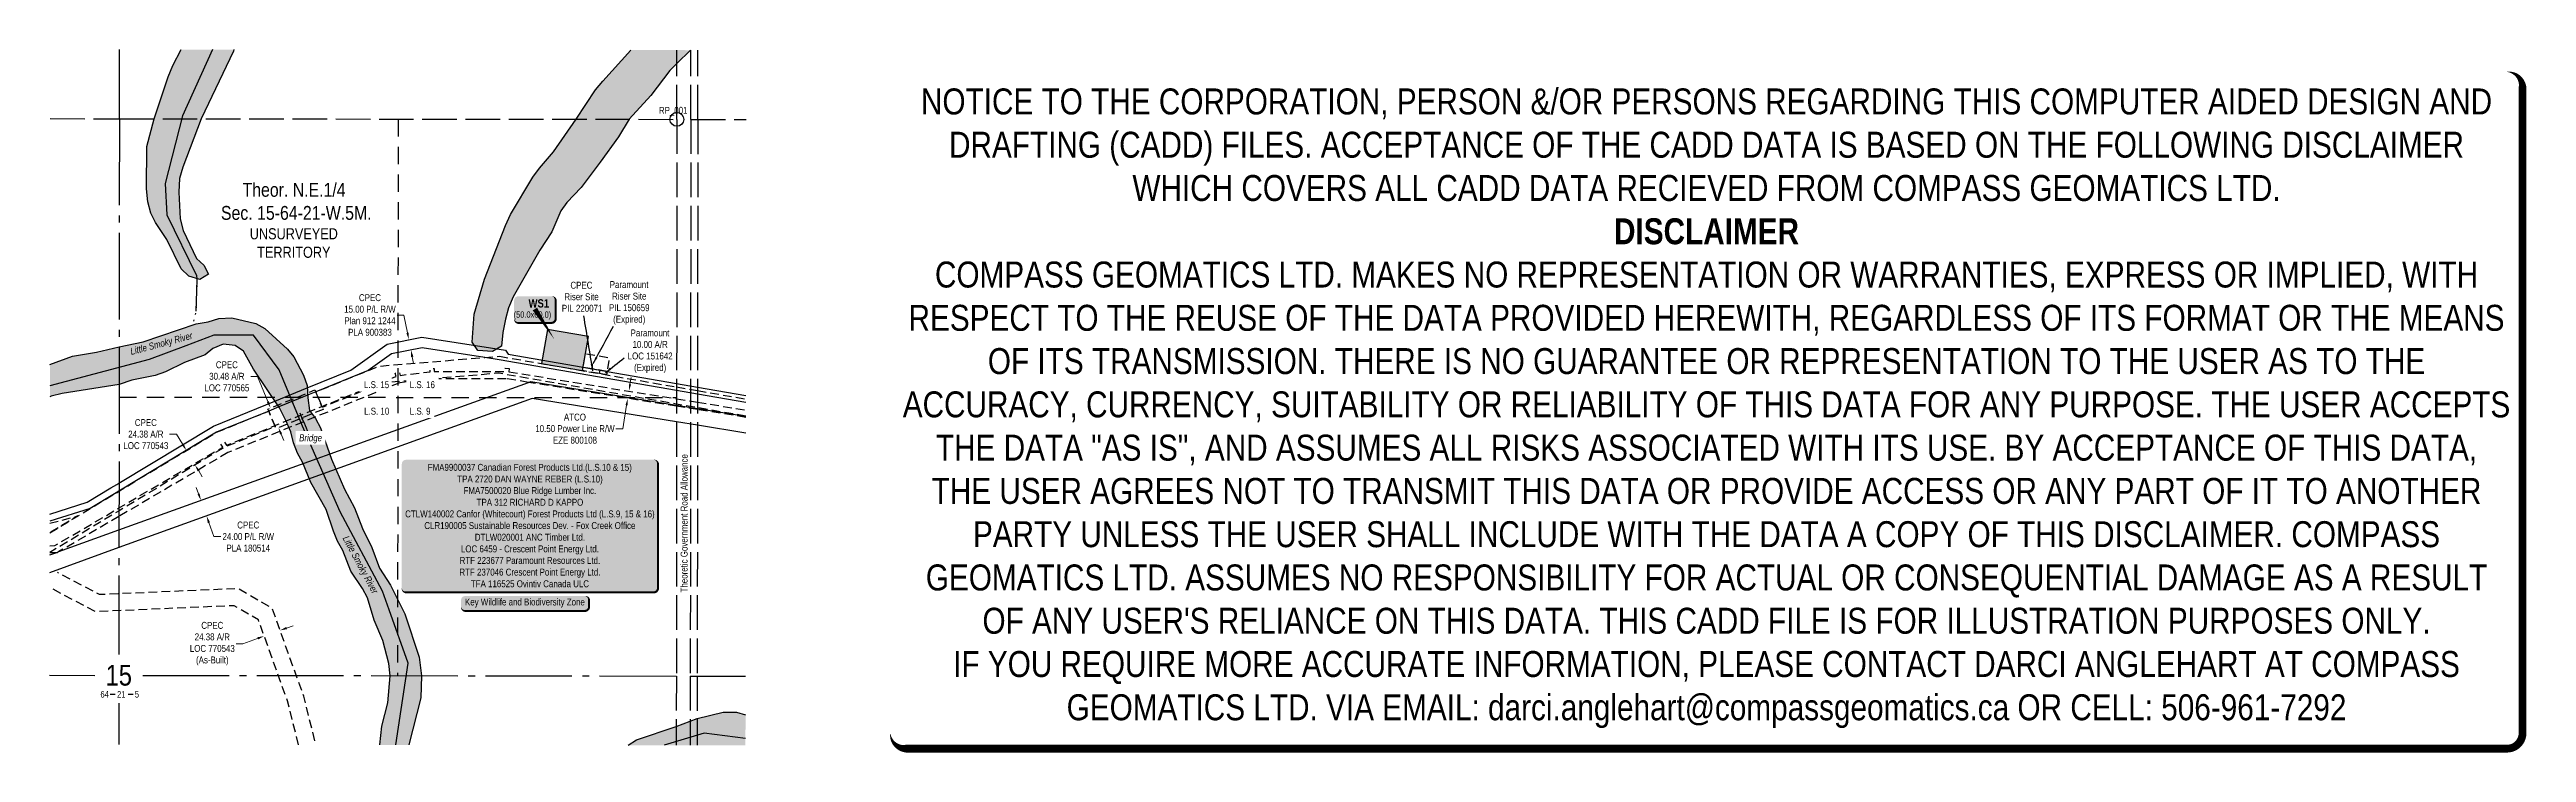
# Model space of a CAD drawing. Extents: x 494157 to 497735, y 6043279 to 6044295.
import ezdxf
from ezdxf.enums import TextEntityAlignment as Align

# ---------------------------------------------------------------- set-up
doc = ezdxf.new("R2010")
doc.units = 0
doc.header["$LTSCALE"] = 5
doc.header["$PDSIZE"] = 0.5
for name, pattern in [('foc-ACCESSROAD', [3.75, 2.5, -1.25]), ('foc-FLOWLINE', [3.75, 2.5, -1.25]), ('foc-LSD', [8, 5, -3]), ('foc-QUARTERLINE', [33, 25, -3, 2, -3]), ('foc-UNSURVEYED', [12.5, 10, -2.5]), ('foc-WHEELTRACKS', [2, 0.4, -1.6])]:
    doc.linetypes.add(name, pattern=pattern)
doc.layers.get('Defpoints').update_dxf_attribs({"color": 9})
for name, color, linetype in [('10', 1, 'Continuous'), ('35', 37, 'Continuous'), ('9', 3, 'Continuous'), ('AS-WILDLIFE-BLOCK', 131, 'Continuous'), ('C-AR', 13, 'foc-ACCESSROAD'), ('C-RW', 13, 'Continuous'), ('C-SYMBOL', 7, 'Continuous'), ('C-WS', 13, 'foc-ACCESSROAD'), ('F-AR', 190, 'foc-ACCESSROAD'), ('F-EZE', 190, 'foc-FLOWLINE'), ('F-WS', 190, 'foc-ACCESSROAD'), ('L-QSEC', 8, 'foc-QUARTERLINE'), ('L-ROAD-T', 7, 'Continuous'), ('L-SECLBL', 7, 'Continuous'), ('L-SECTION-LSD', 7, 'foc-LSD'), ('L-UNS-T', 3, 'Continuous'), ('L-USEC', 7, 'foc-UNSURVEYED'), ('P-TEMP-BLOCKS', 250, 'Continuous'), ('P-TEMP-H', 41, 'Continuous'), ('P-TEMP_WORKSPACE', 46, 'Continuous'), ('T-WATER', 160, 'Continuous'), ('T-WATER-H', 133, 'Continuous'), ('T-WATER-P3', 160, 'foc-WHEELTRACKS'), ('T-WATER-T', 170, 'Continuous')]:
    doc.layers.add(name, color=color, linetype=linetype)
for name, color, linetype, lineweight in [('C-AR-T', 13, 'Continuous', 9), ('C-RW-T', 13, 'Continuous', 9), ('C-WS-T', 13, 'Continuous', 9), ('F-AR-T', 190, 'Continuous', 9), ('F-EZE-T', 190, 'Continuous', 9), ('F-WS-T', 190, 'Continuous', 9), ('T-TEXT', 48, 'Continuous', 18)]:
    doc.layers.add(name, color=color, linetype=linetype, lineweight=lineweight)
doc.layers.add('DISCLAIMER', color=7, linetype='Continuous', plot=False)
doc.styles.add('100L', font='ARIALN.TTF', dxfattribs={"height": 11})
doc.styles.add('175L', font='ARIALN.TTF', dxfattribs={"height": 20})
doc.styles.add('80', font='ARIALN.TTF', dxfattribs={"height": 10})
doc.styles.add('80CG', font='ARIALN.TTF', dxfattribs={"height": 10})
doc.styles.add('80L', font='ARIALN.TTF', dxfattribs={"height": 10})
doc.styles.add('80LS', font='ARIALNI.TTF', dxfattribs={"height": 10})
doc.styles.add('BOLD', font='ARIALNB.TTF')
doc.styles.add('foc-LtypeFont', font='ARIALN.TTF', dxfattribs={"height": 7.35})
doc.styles.add('SIMPLEX', font='ARIALN.TTF')
doc.linetypes.add('foc-TOPO-flowdirection-NOLINE', pattern='A,0,[">",foc-LtypeFont,S=0.3,R=0,X=0,Y=-0.945],-20,[">",foc-LtypeFont,S=0.3,R=0,X=0,Y=-0.945],0', length=20)
doc.dimstyles.new('Compass 5 000', dxfattribs={"dimscale": 5, "dimtxt": 9, "dimasz": 2, "dimexe": 0.2, "dimexo": 0.0625, "dimgap": 0.5, "dimtad": 0, "dimtih": 1, "dimtoh": 1, "dimzin": 0, "dimdsep": 46, "dimtxsty": '80CG', "dimcen": 0.1, "dimse1": 1, "dimse2": 1, "dimclrd": 256, "dimclrt": 256, "dimaunit": 1, "dimadec": 4, "dimazin": 0, "dimtfac": 0.06, "dimtofl": 0, "dimtmove": 0, "dimatfit": 1, "dimfxl": 0.2, "dimtolj": 1, "dimtzin": 0, "dimlwd": -1, "dimarcsym": 0})

# ---------------------------------------------------------------- blocks, each defined once
blk = doc.blocks.new('L-SECLBL')
at = {"layer": '9', "color": 7}
for p, q in [((-5.1, -27.8), (-12.3, -27.8)), ((20.7, -27.8), (13.5, -27.8))]:
    blk.add_line(p, q, dxfattribs=at)
at = {"layer": '10', "color": 2, "style": 'SIMPLEX'}
blk.add_attdef('SEC', text='', height=30, dxfattribs=at).set_placement((0, 0), align=Align.MIDDLE)
at = {"layer": '10', "color": 5, "style": '80L'}
blk.add_attdef('TWP', text='', height=9.5, dxfattribs=at).set_placement((-14.4, -27.4), align=Align.MIDDLE_RIGHT)
blk.add_attdef('RGE', text='', height=9.5, dxfattribs=at).set_placement((3.6, -27.4), align=Align.MIDDLE_CENTER)
blk.add_attdef('MER', text='', height=9.5, dxfattribs=at).set_placement((23.2, -27.4), align=Align.MIDDLE_LEFT)
blk = doc.blocks.new('*U472')
h = blk.add_hatch(color=255)
edge = h.paths.add_edge_path()
edge.add_line((-179, -96.5), (179, -96.5))
edge.add_arc((179, -90.5), 6, 270, 360)
edge.add_line((185, -90.5), (185, 89))
edge.add_arc((179, 89), 6, 0, 90)
edge.add_line((179, 95), (-179, 95))
edge.add_arc((-179, 89), 6, 90, 180)
edge.add_line((-185, 89), (-185, -90.5))
edge.add_arc((-179, -90.5), 6, 180, 270)
at = {"color": 44, "flags": 128}
blk.add_lwpolyline([(-179, -96.5, 3, 3, 0), (179, -96.5, 3, 3, 0.414214), (185, -90.5, 3, 3, 0), (185, 89, 3, 0, 0.414214), (179, 95, 0, 0, 0), (-179, 95, 0, 0, 0.414214), (-185, 89, 0, 0, 0), (-185, -90.5, 0, 3, 0.414214)], format="xyseb", close=True, dxfattribs=at)
at = {"color": 44, "style": '80'}
blk.add_attdef('ENTER_TEXT_001', (-36, -5), '', height=10, dxfattribs=at)
blk = doc.blocks.new('*U474')
h = blk.add_hatch(color=255)
edge = h.paths.add_edge_path()
edge.add_line((-86.5, -11.5), (86.5, -11.5))
edge.add_arc((86.5, -5.5), 6, 270, 360)
edge.add_line((92.5, -5.5), (92.5, 4))
edge.add_arc((86.5, 4), 6, 0, 90)
edge.add_line((86.5, 10), (-86.5, 10))
edge.add_arc((-86.5, 4), 6, 90, 180)
edge.add_line((-92.5, 4), (-92.5, -5.5))
edge.add_arc((-86.5, -5.5), 6, 180, 270)
at = {"color": 131, "flags": 128}
blk.add_lwpolyline([(-86.5, -11.5, 3, 3, 0), (86.5, -11.5, 3, 3, 0.414214), (92.5, -5.5, 3, 3, 0), (92.5, 4, 3, 0, 0.414214), (86.5, 10, 0, 0, 0), (-86.5, 10, 0, 0, 0.414214), (-92.5, 4, 0, 0, 0), (-92.5, -5.5, 0, 3, 0.414214)], format="xyseb", close=True, dxfattribs=at)
at = {"color": 131, "style": '80'}
blk.add_attdef('ENTER_TEXT_001', (-36, -5), '', height=10, dxfattribs=at)
blk = doc.blocks.new('*D475')
at = {"layer": 'C-AR-T', "transparency": 16777216}
for p, q in [((494668.8, 6043911.3), (494658.8, 6043911.3)), ((494674, 6043885.4), (494668.8, 6043911.3)), ((494680.8, 6043851.1), (494682.8, 6043841.3))]:
    blk.add_line(p, q, dxfattribs=at)
for points in [[(494675.6, 6043885.7), (494672.3, 6043885.1), (494675.9, 6043875.6)], [(494682.4, 6043851.4), (494679.2, 6043850.7), (494678.9, 6043860.9)]]:
    blk.add_solid(points, dxfattribs=at)
at = {"layer": 'Defpoints', "color": 0, "transparency": 16777216}
for p in [(494672.1, 6043874.8), (494675.9, 6043875.6), (494675, 6043860.1)]:
    blk.add_point(p, dxfattribs=at)
at = {"layer": 'C-AR-T', "transparency": 16777216, "insert": (494619.7, 6043911.3), "char_height": 10, "attachment_point": 5, "style": '80CG'}
blk.add_mtext('\\A1;CPEC\\P15.00 P/L R/W\\PPlan 912 1244\\PPLA 900383', dxfattribs=at)
blk = doc.blocks.new('*D476')
at = {"layer": 'C-AR-T', "transparency": 16777216}
for p, q in [((494340.3, 6043739.2), (494330.3, 6043739.2)), ((494349.4, 6043724.1), (494340.3, 6043739.2)), ((494372.3, 6043686.1), (494377.4, 6043677.5))]:
    blk.add_line(p, q, dxfattribs=at)
for points in [[(494350.8, 6043725), (494347.9, 6043723.3), (494354.5, 6043715.6)], [(494373.7, 6043687), (494370.9, 6043685.2), (494367.1, 6043694.7)]]:
    blk.add_solid(points, dxfattribs=at)
at = {"layer": 'Defpoints', "color": 0, "transparency": 16777216}
for p in [(494354.5, 6043715.6), (494357.2, 6043717.2), (494369.8, 6043696.3)]:
    blk.add_point(p, dxfattribs=at)
at = {"layer": 'C-AR-T', "transparency": 16777216, "insert": (494296, 6043739.2), "char_height": 10, "attachment_point": 5, "style": '80CG'}
blk.add_mtext('\\A1;CPEC\\P24.38 A/R\\PLOC 770543', dxfattribs=at)
blk = doc.blocks.new('*D477')
at = {"layer": 'C-AR-T', "transparency": 16777216}
for p, q in [((494457.5, 6043444.1), (494436.3, 6043436.5)), ((494499.3, 6043459.1), (494508.7, 6043462.5)), ((494436.3, 6043436.5), (494426.3, 6043436.5))]:
    blk.add_line(p, q, dxfattribs=at)
for points in [[(494457, 6043445.7), (494458.1, 6043442.5), (494466.9, 6043447.5)], [(494498.7, 6043460.7), (494499.8, 6043457.5), (494489.9, 6043455.7)]]:
    blk.add_solid(points, dxfattribs=at)
at = {"layer": 'Defpoints', "color": 0, "transparency": 16777216}
for p in [(494466.9, 6043447.5), (494477.5, 6043418.2), (494500.4, 6043426.4)]:
    blk.add_point(p, dxfattribs=at)
at = {"layer": 'C-AR-T', "transparency": 16777216, "insert": (494392, 6043436.5), "char_height": 10, "attachment_point": 5, "style": '80CG'}
blk.add_mtext('\\A1;CPEC\\P24.38 A/R\\PLOC 770543\\P(As-Built)', dxfattribs=at)
blk = doc.blocks.new('*D478')
at = {"layer": 'C-RW-T', "transparency": 16777216}
for p, q in [((494372.2, 6043652.8), (494368.8, 6043662.2)), ((494387.1, 6043611.4), (494394.4, 6043591.2)), ((494394.4, 6043591.2), (494404.4, 6043591.2))]:
    blk.add_line(p, q, dxfattribs=at)
for points in [[(494373.7, 6043653.4), (494370.6, 6043652.3), (494375.6, 6043643.4)], [(494388.7, 6043612), (494385.5, 6043610.9), (494383.7, 6043620.9)]]:
    blk.add_solid(points, dxfattribs=at)
at = {"layer": 'Defpoints', "color": 0, "transparency": 16777216}
for p in [(494475.3, 6043679.4), (494483.5, 6043656.8), (494383.7, 6043620.9)]:
    blk.add_point(p, dxfattribs=at)
at = {"layer": 'C-RW-T', "transparency": 16777216, "insert": (494443.9, 6043591.2), "char_height": 10, "attachment_point": 5, "style": '80CG'}
blk.add_mtext('\\A1;CPEC\\P24.00 P/L R/W\\PPLA 180514', dxfattribs=at)
blk = doc.blocks.new('*D479')
at = {"layer": 'Defpoints', "color": 0, "transparency": 16777216}
for p in [(494882.7, 6043808.5), (494884.4, 6043818.9), (494992, 6043790.9)]:
    blk.add_point(p, dxfattribs=at)
at = {"layer": 'F-EZE-T', "transparency": 16777216}
for p, q in [((494995.3, 6043811.2), (494996.9, 6043821)), ((494990.4, 6043781.1), (494985, 6043747.1)), ((494985, 6043747.1), (494975, 6043747.1))]:
    blk.add_line(p, q, dxfattribs=at)
for points in [[(494993.7, 6043811.4), (494996.9, 6043810.9), (494993.7, 6043801.3)], [(494988.8, 6043781.3), (494992.1, 6043780.8), (494992, 6043790.9)]]:
    blk.add_solid(points, dxfattribs=at)
at = {"layer": 'F-EZE-T', "transparency": 16777216, "insert": (494915.8, 6043747.1), "char_height": 10, "attachment_point": 5, "style": '80CG'}
blk.add_mtext('\\A1;ATCO\\P10.50 Power Line R/W\\PEZE 800108', dxfattribs=at)
blk = doc.blocks.new('*U484')
h = blk.add_hatch(color=191)
edge = h.paths.add_edge_path()
edge.add_line((-24, -20), (24, -20))
edge.add_arc((24, -14), 6, 270, 360)
edge.add_line((30, -14), (30, 12.5))
edge.add_arc((24, 12.5), 6, 0, 90)
edge.add_line((24, 18.5), (-24, 18.5))
edge.add_arc((-24, 12.5), 6, 90, 180)
edge.add_line((-30, 12.5), (-30, -14))
edge.add_arc((-24, -14), 6, 180, 270)
at = {"color": 250, "flags": 128}
blk.add_lwpolyline([(-24, -20, 3, 3, 0), (24, -20, 3, 3, 0.414214), (30, -14, 3, 3, 0), (30, 12.5, 3, 0, 0.414214), (24, 18.5, 0, 0, 0), (-24, 18.5, 0, 0, 0.414214), (-30, 12.5, 0, 0, 0), (-30, -14, 0, 3, 0.414214)], format="xyseb", close=True, dxfattribs=at)
at = {"flags": 128}
blk.add_lwpolyline([(28.2, -43.9, 0, 7.5, 0), (0, 0, 0, 0, 0)], format="xyseb", dxfattribs=at)
at = {"color": 250}
for tag, p, height, style in [('TEMP_AREA_W1_001', (-9.2, 2.2), 12, 'BOLD'), ('ENTER_TEXT_001', (-30.7, -12.5), 9, '80')]:
    blk.add_attdef(tag, p, '', height=height, dxfattribs=dict(at, style=style))
blk = doc.blocks.new('*D485')
at = {"layer": 'C-AR-T', "transparency": 16777216}
for p, q in [((494457.4, 6043822.7), (494447.4, 6043822.7)), ((494472.3, 6043786.2), (494457.4, 6043822.7)), ((494491.3, 6043739.4), (494495.1, 6043730.2))]:
    blk.add_line(p, q, dxfattribs=at)
for points in [[(494473.8, 6043786.8), (494470.7, 6043785.5), (494476, 6043776.9)], [(494492.9, 6043740.1), (494489.8, 6043738.8), (494487.5, 6043748.7)]]:
    blk.add_solid(points, dxfattribs=at)
at = {"layer": 'Defpoints', "color": 0, "transparency": 16777216}
for p in [(494476, 6043776.9), (494482, 6043779.4), (494493.6, 6043751.1)]:
    blk.add_point(p, dxfattribs=at)
at = {"layer": 'C-AR-T', "transparency": 16777216, "insert": (494413, 6043822.7), "char_height": 10, "attachment_point": 5, "style": '80CG'}
blk.add_mtext('\\A1;CPEC\\P30.48 A/R\\PLOC 770565', dxfattribs=at)
blk = doc.blocks.new('Disclaimer_Legal')
at = {"layer": 'DISCLAIMER', "color": 254, "flags": 128}
blk.add_lwpolyline([(-3613, -1105, 37.5, 37.5, 0), (4096, -1105, 37.5, 37.5, 0.414214), (4171, -1030, 37.5, 37.5, 0), (4171, 2079, 37.5, 0, 0.414214), (4096, 2154, 0, 0, 0), (-3613, 2154, 0, 0, 0.414214), (-3688, 2079, 0, 0, 0), (-3688, -1030, 0, 37.5, 0.414214)], format="xyseb", close=True, dxfattribs=at)
at = {"layer": 'DISCLAIMER', "color": 254, "insert": (242, 534), "char_height": 125, "width": 7717.57, "attachment_point": 5, "style": '80'}
blk.add_mtext('NOTICE TO THE CORPORATION, PERSON &/OR PERSONS REGARDING THIS COMPUTER AIDED DESIGN AND DRAFTING (CADD) FILES. ACCEPTANCE OF THE CADD DATA IS BASED ON THE FOLLOWING DISCLAIMER WHICH COVERS ALL CADD DATA RECIEVED FROM COMPASS GEOMATICS LTD.\\P{\\fArial Narrow|b1|i0|c0|p34;DISCLAIMER}\\PCOMPASS GEOMATICS LTD. MAKES NO REPRESENTATION OR WARRANTIES, EXPRESS OR IMPLIED, WITH RESPECT TO THE REUSE OF THE DATA PROVIDED HEREWITH, REGARDLESS OF ITS FORMAT OR THE MEANS OF ITS TRANSMISSION. THERE IS NO GUARANTEE OR REPRESENTATION TO THE USER AS TO THE ACCURACY, CURRENCY, SUITABILITY OR RELIABILITY OF THIS DATA FOR ANY PURPOSE. THE USER ACCEPTS THE DATA "AS IS", AND ASSUMES ALL RISKS ASSOCIATED WITH ITS USE. BY ACCEPTANCE OF THIS DATA, THE USER AGREES NOT TO TRANSMIT THIS DATA OR PROVIDE ACCESS OR ANY PART OF IT TO ANOTHER PARTY UNLESS THE USER SHALL INCLUDE WITH THE DATA A COPY OF THIS DISCLAIMER. COMPASS GEOMATICS LTD. ASSUMES NO RESPONSIBILITY FOR ACTUAL OR CONSEQUENTIAL DAMAGE AS A RESULT OF ANY USER\'S RELIANCE ON THIS DATA. THIS CADD FILE IS FOR ILLUSTRATION PURPOSES ONLY.\\PIF YOU REQUIRE MORE ACCURATE INFORMATION, PLEASE CONTACT DARCI ANGLEHART AT COMPASS GEOMATICS LTD. VIA EMAIL: darci.anglehart@compassgeomatics.ca OR CELL: 506-961-7292', dxfattribs=at)

msp = doc.modelspace()

# ---------------------------------------------------------------- hatches: boundary and pattern name
at = {"layer": 'P-TEMP-H'}
h = msp.add_hatch(color=256, dxfattribs=at)
h.dxf.hatch_style = 1
h.paths.add_polyline_path([(494935.364, 6043880.171), (494876.248, 6043890.432), (494867.698, 6043841.168), (494926.814, 6043830.908)])
at = {"layer": 'T-WATER-H'}
h = msp.add_hatch(color=256, dxfattribs=at)
h.dxf.hatch_style = 1
h.paths.add_polyline_path([(494347.24, 6044294.691), (494423.289, 6044294.605), (494422.457, 6044292.351), (494376.104, 6044194.698), (494349.543, 6044124.951), (494344.733, 6044108.717), (494343.587, 6044088.875), (494345.646, 6044050.124), (494349.831, 6044033.527), (494369.074, 6043992.937), (494379.683, 6043983.269), (494386.45, 6043970.068), (494373.82, 6043962.566), (494358.126, 6043967.479), (494347.128, 6043978.06), (494326.446, 6044020.44), (494309.963, 6044044.901), (494303.099, 6044058.584), (494299.011, 6044074.699), (494296.943, 6044093.509), (494297.433, 6044154.576), (494308.218, 6044194.778), (494328.451, 6044255.157), (494334.833, 6044271.699)], flags=17)
h = msp.add_hatch(color=256, dxfattribs=at)
h.dxf.hatch_style = 1
h.paths.add_polyline_path([(495082.545, 6044293.851), (495063.167, 6044274.805), (495053.093, 6044264.353), (495025.629, 6044228.398), (494994.326, 6044193.994), (494978.511, 6044168.84), (494952.404, 6044132.058), (494924.988, 6044095.621), (494904.06, 6044073.621), (494895.369, 6044061.781), (494882.215, 6044031.472), (494865.102, 6044004.958), (494826.376, 6043937.609), (494819.596, 6043921.861), (494815.496, 6043905.301), (494811.489, 6043886.217), (494809.55, 6043866.101), (494796.558, 6043858.489), (494775.339, 6043859.923), (494767.278, 6043872.145), (494770.38, 6043912.524), (494785.353, 6043963.013), (494815.349, 6044040.386), (494822.687, 6044056.717), (494855.184, 6044110.22), (494864.464, 6044123.543), (494884.835, 6044146.882), (494917.618, 6044194.08), (494945.516, 6044236.437), (494955.974, 6044248.999), (494996.541, 6044294.183)], flags=17)
h = msp.add_hatch(color=256, dxfattribs=at)
h.dxf.hatch_style = 1
h.paths.add_polyline_path([(494992.608, 6043289.855), (495162.131, 6043289.651), (495162.175, 6043333.741), (495148.957, 6043337.806), (495129.727, 6043337.67), (495092.402, 6043328.321), (495062.213, 6043317.009), (495004.506, 6043297.735)])
h.paths.add_polyline_path([(494633.943, 6043290.287), (494676.06, 6043290.236), (494693.172, 6043358.049), (494694.211, 6043390.188), (494690.948, 6043416.985), (494669.926, 6043479.677), (494649.447, 6043521.086), (494633.639, 6043545.765), (494622.449, 6043575.572), (494609, 6043602.693), (494597.446, 6043632.568), (494582.733, 6043659.553), (494564.19, 6043703.062), (494548.232, 6043748.404), (494541.056, 6043761.857), (494533.799, 6043771.473), (494532.311, 6043773.442), (494529.838, 6043791.725), (494528.957, 6043809.474), (494523.686, 6043824.189), (494509.559, 6043850.729), (494500.629, 6043862.022), (494467.873, 6043892.018), (494454.778, 6043899.123), (494420.025, 6043907.141), (494401.252, 6043906.272), (494385.889, 6043901.447), (494368.74, 6043898.719), (494292.108, 6043872.709), (494257.435, 6043865.324), (494224.623, 6043857.688), (494190.009, 6043852.067), (494157.403, 6043840.025), (494157.348, 6043793.274), (494159.22, 6043793.892), (494175.268, 6043797.734), (494257.371, 6043810.94), (494275.591, 6043817.359), (494309.392, 6043823.909), (494324.165, 6043829.177), (494351.719, 6043842.781), (494381.882, 6043853.6), (494392.828, 6043862.901), (494407.446, 6043868.952), (494425.226, 6043867.151), (494437.153, 6043859.066), (494451.662, 6043833.288), (494488.813, 6043777.094), (494498.157, 6043758.752), (494505.205, 6043742.715), (494509.233, 6043726.542), (494515.094, 6043711.569), (494522.346, 6043698.53), (494534.402, 6043669.357), (494556.271, 6043630.123), (494566.886, 6043599.25), (494572.943, 6043584.509), (494580.544, 6043571.221), (494592.215, 6043541.343), (494608.743, 6043516.398), (494616.024, 6043502.641), (494625.828, 6043470.658), (494638.171, 6043441.113), (494647.029, 6043407.964), (494648.894, 6043390.241), (494645.301, 6043351.259), (494637.016, 6043317.481)])

# ---------------------------------------------------------------- linework, layer by layer
at = {"layer": '35', "color": 3}
msp.add_circle((495063.083, 6044193.923), 9.995, dxfattribs=at)
at = {"layer": 'C-AR', "flags": 128}
for points in [[(495162.656, 6043765.256), (495092.827, 6043777.346), (495062.673, 6043782.58), (494805.609, 6043827.195), (494710.301, 6043819.177), (494638.079, 6043813.371), (494550.827, 6043777.786), (494550.276, 6043779.111), (494541.469, 6043800.304), (494616.915, 6043831.073), (494632.34, 6043837.365), (494785.451, 6043849.998), (494806.71, 6043851.753)], [(494157.117, 6043596.492), (494215.63, 6043631.778), (494250.86, 6043653.025), (494257.299, 6043656.908), (494259.413, 6043658.182), (494398.204, 6043741.879), (494473.489, 6043772.581), (494482.255, 6043751.488), (494482.842, 6043750.075), (494409.164, 6043720.029), (494257.266, 6043628.427), (494157.083, 6043568.012)], [(494157.133, 6043610.478), (494197.699, 6043620.965), (494157.117, 6043596.492)], [(494516.6, 6043290.428), (494500.61, 6043353.707), (494458.542, 6043470.876), (494423.373, 6043491.413), (494223.522, 6043482.723), (494157.024, 6043517.634)], [(494540.237, 6043296.401), (494523.956, 6043360.83), (494478.492, 6043487.458), (494429.477, 6043516.082), (494229.033, 6043507.365), (494168.357, 6043539.22)]]:
    msp.add_lwpolyline(points, dxfattribs=at)
at = {"layer": 'C-AR'}
msp.add_lwpolyline([(494806.71, 6043851.753), (495062.698, 6043807.324), (495092.852, 6043802.09), (495162.681, 6043789.971)], dxfattribs=at)
at = {"layer": 'C-AR', "flags": 128}
msp.add_lwpolyline([(494551.997, 6043774.968), (494484.018, 6043747.247), (494482.847, 6043750.063), (494482.26, 6043751.477), (494473.489, 6043772.581), (494472.319, 6043775.398), (494540.297, 6043803.12), (494541.469, 6043800.304), (494550.276, 6043779.111), (494550.827, 6043777.786), (494551.997, 6043774.968)], close=True, dxfattribs=at)
at = {"layer": 'C-RW'}
for points in [[(494157.149, 6043623.782), (494211.351, 6043640.876), (494245.579, 6043661.521), (494254.136, 6043666.683), (494257.202, 6043668.527), (494393.666, 6043750.822), (494482.291, 6043786.963), (494529.128, 6043806.064), (494591.956, 6043831.686), (494644.781, 6043869.355), (494694.699, 6043879.329)], [(494694.699, 6043879.329), (494815.295, 6043860.512), (494819.234, 6043854.647), (494927.652, 6043835.826), (494952.279, 6043831.55), (494962.132, 6043829.846), (495062.703, 6043812.39), (495092.857, 6043807.156), (495162.686, 6043795.037)], [(495162.676, 6043784.897), (495092.847, 6043797.016), (495062.693, 6043802.249), (494806.484, 6043846.717), (494785.451, 6043849.998), (494695.023, 6043864.11), (494650.871, 6043855.287), (494616.915, 6043831.073), (494541.469, 6043800.304), (494529.653, 6043795.485), (494487.911, 6043778.463), (494473.489, 6043772.581), (494398.165, 6043741.864), (494259.303, 6043658.125), (494257.188, 6043656.848), (494250.745, 6043652.964), (494215.497, 6043631.706), (494157.137, 6043613.381)], [(494157.079, 6043564.659), (494165.978, 6043567.88), (494170.307, 6043569.439), (494257.122, 6043600.731), (494848.853, 6043814.004), (494851.947, 6043815.119), (495062.671, 6043781.161), (495092.827, 6043776.301), (495162.656, 6043765.034)], [(495162.632, 6043740.755), (495092.802, 6043752.008), (495062.648, 6043756.868), (494854.243, 6043790.452), (494257.092, 6043575.224), (494157.049, 6043539.07)]]:
    msp.add_lwpolyline(points, dxfattribs=at)
at = {"layer": 'C-WS'}
msp.add_lwpolyline([(494962.131, 6043829.846), (494961.281, 6043824.925), (494951.433, 6043826.635), (494926.814, 6043830.908), (494927.654, 6043835.828), (494952.281, 6043831.553), (494962.131, 6043829.846)], close=True, dxfattribs=at)
at = {"layer": 'F-AR'}
msp.add_lwpolyline([(494962.131, 6043829.846), (494961.281, 6043824.925), (494951.433, 6043826.635), (494952.281, 6043831.553), (494962.131, 6043829.846)], close=True, dxfattribs=at)
at = {"layer": 'F-EZE'}
for points in [[(495162.654, 6043763.454), (495092.825, 6043774.703), (495062.67, 6043779.561), (494848.853, 6043814.004), (494816.561, 6043819.206), (494710.303, 6043819.127), (494662.843, 6043813.518), (494414.625, 6043712.672), (494257.145, 6043620.35), (494170.306, 6043569.44), (494167.761, 6043567.949), (494165.978, 6043567.881), (494157.083, 6043567.54)], [(494820.76, 6043834.187), (494820.365, 6043829.22), (495062.68, 6043790.186), (495092.835, 6043785.328), (495162.665, 6043774.079)]]:
    msp.add_lwpolyline(points, dxfattribs=at)
at = {"layer": 'F-EZE', "flags": 128}
msp.add_lwpolyline([(494157.095, 6043578.041), (494164.726, 6043578.333), (494257.16, 6043632.522), (494407.082, 6043720.415), (494404.334, 6043724.674), (494409.374, 6043727.927), (494412.474, 6043723.124), (494482.26, 6043751.477), (494550.276, 6043779.11), (494657.404, 6043822.634), (494656.263, 6043827.079), (494662.075, 6043828.571), (494663.216, 6043824.126), (494706.7, 6043829.219), (494706.437, 6043833.66), (494712.427, 6043834.015), (494712.689, 6043829.573), (494814.384, 6043829.695), (494814.779, 6043834.663), (494820.76, 6043834.187)], dxfattribs=at)
at = {"layer": 'F-WS', "flags": 128}
msp.add_lwpolyline([(494962.131, 6043829.846), (494952.281, 6043831.553), (494927.654, 6043835.828), (494931.064, 6043855.522), (494965.531, 6043849.544), (494962.131, 6043829.846)], close=True, dxfattribs=at)
at = {"layer": 'L-QSEC'}
for p, q in [((494257.82, 6044194.844), (494257.937, 6044294.793)), ((494257.82, 6044194.844), (494256.91, 6043420.725)), ((494156.875, 6043390.861), (494222.258, 6043390.782)), ((494291.504, 6043390.699), (495062.282, 6043389.771)), ((495082.389, 6043389.745), (495162.23, 6043389.638)), ((494256.828, 6043350.761), (494256.758, 6043290.741))]:
    msp.add_line(p, q, dxfattribs=at)
at = {"layer": 'L-SECTION-LSD', "flags": 128}
for points in [[(494660.451, 6044194.384), (494659.484, 6043390.256)], [(494257.347, 6043792.793), (495062.683, 6043791.919)]]:
    msp.add_lwpolyline(points, dxfattribs=at)
at = {"layer": 'L-USEC'}
for p, q in [((495063.083, 6044193.923), (495063.182, 6044293.869)), ((495083.189, 6044193.903), (495083.289, 6044293.845)), ((495093.243, 6044193.883), (495093.342, 6044293.833)), ((494157.82, 6044194.963), (494257.82, 6044194.844)), ((494257.82, 6044194.844), (495063.083, 6044193.923)), ((495063.083, 6044193.923), (495062.282, 6043389.771)), ((495083.189, 6044193.903), (495082.389, 6043389.751)), ((495083.189, 6044193.897), (495163.031, 6044193.79)), ((495093.243, 6044193.883), (495092.442, 6043389.731)), ((495062.282, 6043389.771), (495062.183, 6043289.772)), ((495082.389, 6043389.751), (495082.289, 6043289.747)), ((495092.442, 6043389.731), (495092.342, 6043289.735))]:
    msp.add_line(p, q, dxfattribs=at)
at = {"layer": 'P-TEMP_WORKSPACE', "flags": 128}
msp.add_lwpolyline([(494935.364, 6043880.171), (494876.248, 6043890.432), (494867.698, 6043841.168), (494926.814, 6043830.908)], close=True, dxfattribs=at)
at = {"layer": 'T-WATER', "flags": 128}
msp.add_lwpolyline([(494423.289, 6044294.605), (494422.457, 6044292.351), (494376.104, 6044194.698), (494349.543, 6044124.951), (494344.733, 6044108.717), (494343.587, 6044088.875), (494345.646, 6044050.124), (494349.831, 6044033.527), (494369.074, 6043992.937), (494379.683, 6043983.269), (494386.45, 6043970.068), (494373.82, 6043962.566), (494358.126, 6043967.479), (494347.128, 6043978.06), (494326.446, 6044020.44), (494309.963, 6044044.901), (494303.099, 6044058.584), (494299.011, 6044074.699), (494296.943, 6044093.509), (494297.433, 6044154.576), (494308.218, 6044194.778), (494328.451, 6044255.157), (494334.833, 6044271.699), (494347.24, 6044294.691)], dxfattribs=at)
at = {"layer": 'T-WATER'}
for points in [[(495082.539, 6044293.846), (495063.167, 6044274.805), (495053.093, 6044264.353), (495025.629, 6044228.398), (494994.326, 6044193.994), (494978.511, 6044168.84), (494952.404, 6044132.058), (494924.988, 6044095.621), (494904.06, 6044073.621), (494895.369, 6044061.781), (494882.215, 6044031.472), (494865.102, 6044004.958), (494826.376, 6043937.609), (494819.596, 6043921.861), (494815.496, 6043905.301), (494811.489, 6043886.217), (494809.55, 6043866.101), (494796.558, 6043858.489), (494775.339, 6043859.923), (494767.278, 6043872.145), (494770.38, 6043912.524), (494785.353, 6043963.013), (494815.349, 6044040.386), (494822.687, 6044056.717), (494855.184, 6044110.22), (494864.464, 6044123.543), (494884.835, 6044146.882), (494917.618, 6044194.08), (494945.516, 6044236.437), (494955.974, 6044248.999), (494996.33, 6044293.947)], [(494157.403, 6043840.025), (494190.009, 6043852.067), (494224.623, 6043857.688), (494257.435, 6043865.324), (494292.108, 6043872.709), (494368.74, 6043898.719), (494385.889, 6043901.447), (494401.252, 6043906.272), (494420.025, 6043907.141), (494454.778, 6043899.123), (494467.873, 6043892.018), (494500.629, 6043862.022), (494509.559, 6043850.729), (494523.686, 6043824.189), (494528.957, 6043809.474), (494529.838, 6043791.725), (494532.311, 6043773.442), (494533.799, 6043771.473), (494541.056, 6043761.857), (494548.232, 6043748.404), (494564.19, 6043703.062), (494582.733, 6043659.553), (494597.446, 6043632.568), (494609, 6043602.693), (494622.449, 6043575.572), (494633.639, 6043545.765), (494649.447, 6043521.086), (494669.926, 6043479.677), (494690.948, 6043416.985), (494694.211, 6043390.188), (494693.172, 6043358.049), (494676.06, 6043290.236)], [(494633.943, 6043290.287), (494637.016, 6043317.481), (494645.301, 6043351.259), (494648.894, 6043390.241), (494647.029, 6043407.964), (494638.171, 6043441.113), (494625.828, 6043470.658), (494616.024, 6043502.641), (494608.743, 6043516.398), (494592.215, 6043541.343), (494580.544, 6043571.221), (494572.943, 6043584.509), (494566.886, 6043599.25), (494556.271, 6043630.123), (494534.402, 6043669.357), (494522.346, 6043698.53), (494515.094, 6043711.569), (494509.233, 6043726.542), (494505.205, 6043742.715), (494498.157, 6043758.752), (494488.813, 6043777.094), (494451.662, 6043833.288), (494437.153, 6043859.066), (494425.226, 6043867.151), (494407.446, 6043868.952), (494392.828, 6043862.901), (494381.882, 6043853.6), (494351.719, 6043842.781), (494324.165, 6043829.177), (494309.392, 6043823.909), (494275.591, 6043817.359), (494257.371, 6043810.94), (494175.268, 6043797.734), (494159.22, 6043793.892), (494157.348, 6043793.274)], [(494992.608, 6043289.855), (495004.506, 6043297.735), (495062.213, 6043317.009), (495092.402, 6043328.321), (495129.727, 6043337.67), (495148.957, 6043337.806), (495162.175, 6043333.741)]]:
    msp.add_lwpolyline(points, dxfattribs=at)
at = {"layer": 'T-WATER-P3', "linetype": 'foc-TOPO-flowdirection-NOLINE', "flags": 128}
for points in [[(494392.162, 6044294.64), (494348.948, 6044198.954), (494323.872, 6044101.155), (494326.379, 6044056.017), (494369.01, 6043968.249), (494369.698, 6043963.761), (494369.252, 6043946.091), (494368.423, 6043916.893)], [(494647.604, 6043485.533), (494637.981, 6043512.48), (494576.485, 6043626.989), (494522.411, 6043750.51), (494488.482, 6043832.151), (494451.373, 6043881.984), (494394.118, 6043881.985), (494353.77, 6043866.854), (494300.814, 6043846.996), (494157.366, 6043808.912)], [(494657.132, 6043290.259), (494675.09, 6043408.573), (494647.604, 6043485.533)], [(495162.141, 6043299.48), (495102.38, 6043307.317), (495044.697, 6043289.793)]]:
    msp.add_lwpolyline(points, dxfattribs=at)
at = {"layer": 'T-WATER-P3', "flags": 128}
msp.add_lwpolyline([(494369.698, 6043963.761), (494369.252, 6043946.091), (494368.423, 6043916.893), (494363.48, 6043896.933)], dxfattribs=at)

# ---------------------------------------------------------------- block references
at = {"layer": 'AS-WILDLIFE-BLOCK'}
ref = msp.add_blockref('*U474', (494843.71, 6043495.376), dxfattribs=at)
ref.add_attrib('ENTER_TEXT_001', 'Key Wildlife and Biodiversity Zone', (494756.936, 6043491.76), dxfattribs={"layer": '0', "color": 131, "height": 10, "style": '80'})
at = {"layer": 'C-AR-T', "color": 3, "xscale": 0.3, "yscale": 0.3, "zscale": 0.3}
msp.add_blockref('Disclaimer_Legal', (496477.699, 6043616.364), dxfattribs=at)
at = {"layer": 'L-SECLBL'}
ref = msp.add_blockref('*U472', (494850.722, 6043607.136), dxfattribs=at)
ref.add_attrib('ENTER_TEXT_001', 'FMA9900037 Canadian Forest Products Ltd.(L.S.10 & 15)', (494703.161, 6043686.217), dxfattribs={"layer": '0', "color": 44, "height": 10, "style": '80'})
ref.add_attrib('ENTER_TEXT_002', 'TPA 2720 DAN WAYNE REBER (L.S.10)', (494745.892, 6043669.373), dxfattribs={"layer": '0', "color": 44, "height": 10, "style": '80'})
ref.add_attrib('ENTER_TEXT_003', 'FMA7500020 Blue Ridge Lumber Inc.', (494754.89, 6043652.665), dxfattribs={"layer": '0', "color": 44, "height": 10, "style": '80'})
ref.add_attrib('ENTER_TEXT_004', 'TPA 312 RICHARD D KAPPO', (494773.805, 6043635.821), dxfattribs={"layer": '0', "color": 44, "height": 10, "style": '80'})
ref.add_attrib('ENTER_TEXT_005', 'CTLW140002 Canfor (Whitecourt) Forest Products Ltd (L.S.9, 15 & 16)', (494670.596, 6043618.977), dxfattribs={"layer": '0', "color": 44, "height": 10, "style": '80'})
ref.add_attrib('ENTER_TEXT_006', 'CLR190005 Sustainable Resources Dev. - Fox Creek Office', (494698.195, 6043602.133), dxfattribs={"layer": '0', "color": 44, "height": 10, "style": '80'})
ref.add_attrib('ENTER_TEXT_007', 'DTLW020001 ANC Timber Ltd.', (494771.203, 6043585.289), dxfattribs={"layer": '0', "color": 44, "height": 10, "style": '80'})
ref.add_attrib('ENTER_TEXT_008', 'LOC 6459 - Crescent Point Energy Ltd.', (494751.141, 6043568.445), dxfattribs={"layer": '0', "color": 44, "height": 10, "style": '80'})
ref.add_attrib('ENTER_TEXT_009', 'RTF 223677 Paramount Resources Ltd.', (494749.204, 6043551.737), dxfattribs={"layer": '0', "color": 44, "height": 10, "style": '80'})
ref.add_attrib('ENTER_TEXT_010', 'RTF 237046 Crescent Point Energy Ltd.', (494748.884, 6043534.893), dxfattribs={"layer": '0', "color": 44, "height": 10, "style": '80'})
ref.add_attrib('ENTER_TEXT_011', 'TFA 116525 Ovintiv Canada ULC', (494765.487, 6043518.049), dxfattribs={"layer": '0', "color": 44, "height": 10, "style": '80'})
at = {"layer": 'L-SECLBL', "xscale": 0.999485, "yscale": 0.999485, "zscale": 0.999485}
msp.add_blockref('L-SECLBL', (494256.875, 6043390.741), dxfattribs=at).add_auto_attribs({'SEC': '15', 'TWP': '64', 'RGE': '21', 'MER': '5'})
at = {"layer": 'P-TEMP-BLOCKS', "color": 3}
msp.add_blockref('*U484', (494857.956, 6043919.927), dxfattribs=at).add_auto_attribs({'TEMP_AREA_W1_001': 'WS1', 'ENTER_TEXT_001': '(50.0x60.0)'})

# ---------------------------------------------------------------- texts
at = {"layer": '35', "color": 3, "style": '80'}
msp.add_attdef('RP_001', (495037.057, 6044201.978), 'RP', height=9.9948, dxfattribs=at)
at = {"layer": 'C-SYMBOL', "color": 3, "insert": (494510.083, 6044102.119), "char_height": 19.9897, "width": 372.93199, "attachment_point": 2, "style": '175L'}
msp.add_mtext('Theor. N.E.1/4\\P Sec. 15-64-21-W.5M.', dxfattribs=at)
at = {"layer": 'C-WS-T', "insert": (494896.362, 6043959.339), "char_height": 9.99485, "width": 56.5579, "attachment_point": 1, "style": '80L'}
msp.add_mtext('\\pi12.888;CPEC\\P\\pi4.1543;Riser Site\\P\\pi0.48972;PIL 220071', dxfattribs=at)
at = {"layer": 'F-AR-T', "insert": (494991.506, 6043890.439), "char_height": 9.99485, "attachment_point": 1, "style": '80L'}
msp.add_mtext_dynamic_manual_height_columns('\\pi4.6992;Paramount\\P\\pi7.4604;10.00 A/R\\P\\pi0.47564;LOC 151642\\P\\pi9.7001;(Expired)', width=64.4588, gutter_width=50, heights=[0], dxfattribs=at)
at = {"layer": 'F-WS-T', "insert": (494964.447, 6043960.211), "char_height": 9.99485, "attachment_point": 1, "style": '80L'}
msp.add_mtext_dynamic_manual_height_columns('\\pi1.5649;Paramount\\P\\pi4.9703;Riser Site\\P\\pi0.5047;PIL 150659\\P\\pi6.5657;(Expired)', width=58.19004, gutter_width=50, heights=[0], dxfattribs=at)
at = {"layer": 'L-ROAD-T', "style": '80L'}
msp.add_text('Theoretic Government Road Allowance', height=9.99485, rotation=89.942954, dxfattribs=at).set_placement((495073.513, 6043610.416), align=Align.MIDDLE_CENTER)
at = {"layer": 'L-UNS-T', "color": 3, "insert": (494509.736, 6044015.196), "char_height": 16, "attachment_point": 5, "style": '80L'}
msp.add_mtext_dynamic_manual_height_columns('UNSURVEYED TERRITORY', width=126.41375, gutter_width=47.5, heights=[0], dxfattribs=at)
at = {"layer": 'T-WATER-T', "linetype": 'Continuous', "char_height": 10, "attachment_point": 1, "style": '80L'}
for insert, rotation in [((494272.29, 6043863.164), 14.868386), ((494588.544, 6043593.797), 298.237573)]:
    msp.add_mtext_dynamic_manual_height_columns('\\pi0.241;{\\fArial Narrow|b0|i1|c0|p34;Little Smoky River}', width=93.40832, gutter_width=50, heights=[0], dxfattribs=dict(at, insert=insert, rotation=rotation))

# ---------------------------------------------------------------- dimensions: what is measured, and where the dimension line sits
at = {"layer": 'C-AR-T', "color": 3}
dim = msp.add_linear_dim(base=(494476.036, 6043776.914), p1=(494493.553, 6043751.135), p2=(494482.041, 6043779.363), angle=112.185912, text='CPEC\\P30.48 A/R\\PLOC 770565', dimstyle='Compass 5 000', dxfattribs=at)
dim.commit()
dim.dimension.update_dxf_attribs({"geometry": '*D485', "text_midpoint": (494413.019, 6043822.725), "dimtype": 161})
at = {"layer": 'C-AR-T'}
for base, p1, p2, angle, text, picture, middle in [((494354.531, 6043715.551), (494369.835, 6043696.311), (494357.246, 6043717.188), 121.091368, 'CPEC\\P24.38 A/R\\PLOC 770543', '*D476', (494295.985, 6043739.172)), ((494466.936, 6043447.495), (494500.405, 6043426.389), (494477.47, 6043418.155), 199.749937, 'CPEC\\P24.38 A/R\\PLOC 770543\\P(As-Built)', '*D477', (494391.974, 6043436.486))]:
    dim = msp.add_linear_dim(base=base, p1=p1, p2=p2, angle=angle, text=text, dimstyle='Compass 5 000', dxfattribs=at)
    dim.commit()
    dim.dimension.update_dxf_attribs({"geometry": picture, "text_midpoint": middle, "dimtype": 161})
at = {"layer": 'C-RW-T'}
dim = msp.add_linear_dim(base=(494383.694, 6043620.855), p1=(494475.34, 6043679.382), p2=(494483.473, 6043656.817), angle=289.820435, text='CPEC\\P24.00 P/L R/W\\PPLA 180514', dimstyle='Compass 5 000', dxfattribs=at)
dim.commit()
dim.dimension.update_dxf_attribs({"geometry": '*D478', "text_midpoint": (494443.914, 6043591.223), "dimtype": 161})
at = {"layer": 'F-EZE-T'}
dim = msp.add_linear_dim(base=(494992.038, 6043790.939), p1=(494884.398, 6043818.905), p2=(494882.73, 6043808.547), angle=260.848851, text='ATCO\\P10.50 Power Line R/W\\PEZE 800108', dimstyle='Compass 5 000', dxfattribs=at)
dim.commit()
dim.dimension.update_dxf_attribs({"geometry": '*D479', "text_midpoint": (494915.84, 6043747.128), "dimtype": 161})

# ---------------------------------------------------------------- leaders
at = {"layer": 'C-WS-T', "path_type": 1}
msp.add_leader([(494941.696, 6043830.526), (494928.659, 6043910.063)], dimstyle='Compass 5 000', dxfattribs=at)
at = {"layer": 'F-AR-T', "path_type": 1}
msp.add_leader([(494959.703, 6043827.907), (494986.705, 6043849.448)], dimstyle='Compass 5 000', override={"dimgap": 0.5, "dimtad": 0}, dxfattribs=at)
at = {"layer": 'F-WS-T', "path_type": 1}
msp.add_leader([(494942.207, 6043841.355), (494971.43, 6043895.236)], dimstyle='Compass 5 000', override={"dimgap": 0.5, "dimtad": 0}, dxfattribs=at)
msp.add_leader([(494942.207, 6043841.355), (494971.43, 6043895.236)], dimstyle='Compass 5 000', override={"dimgap": 0.5, "dimtad": 0}, dxfattribs=at)
at = {"layer": 'T-TEXT', "path_type": 1}
msp.add_leader([(494518.558, 6043769.909), (494530.322, 6043741.023)], dimstyle='Compass 5 000', override={"dimgap": 0.5, "dimtad": 0}, dxfattribs=at)

# ---------------------------------------------------------------- next in the draw order: texts
at = {"layer": 'L-SECTION-LSD', "char_height": 10, "attachment_point": 1, "style": '100L', "bg_fill": 3, "box_fill_scale": 1.5, "bg_fill_color": 256, "bg_fill_transparency": 0}
for s, width, insert in [('\\pi1.8458;L.S. 15', 36.85945, (494609.26, 6043815.687)), ('L.S. 16', 36.94144, (494677.219, 6043815.687)), ('\\pi2.0291;L.S. 10', 36.95405, (494609.26, 6043777.403)), ('L.S. 9', 30.52728, (494677.219, 6043777.403))]:
    msp.add_mtext_dynamic_manual_height_columns(s, width=width, gutter_width=55, heights=[0], dxfattribs=dict(at, insert=insert))
at = {"layer": 'T-TEXT', "insert": (494517.409, 6043738.867), "char_height": 9.9897, "attachment_point": 1, "style": '80LS', "bg_fill": 2}
msp.add_mtext_dynamic_manual_height_columns('Bridge', width=32.92401, gutter_width=50, heights=[0], dxfattribs=at)

# ---------------------------------------------------------------- next in the draw order: dimensions: what is measured, and where the dimension line sits
at = {"layer": 'C-AR-T'}
dim = msp.add_linear_dim(base=(494675.919, 6043875.576), p1=(494675.049, 6043860.119), p2=(494672.113, 6043874.816), angle=101.299197, text='CPEC\\P15.00 P/L R/W\\PPlan 912 1244\\PPLA 900383', dimstyle='Compass 5 000', dxfattribs=at)
dim.commit()
dim.dimension.update_dxf_attribs({"geometry": '*D475', "text_midpoint": (494619.694, 6043911.304), "dimtype": 161})

doc.saveas('drawing.dxf')
